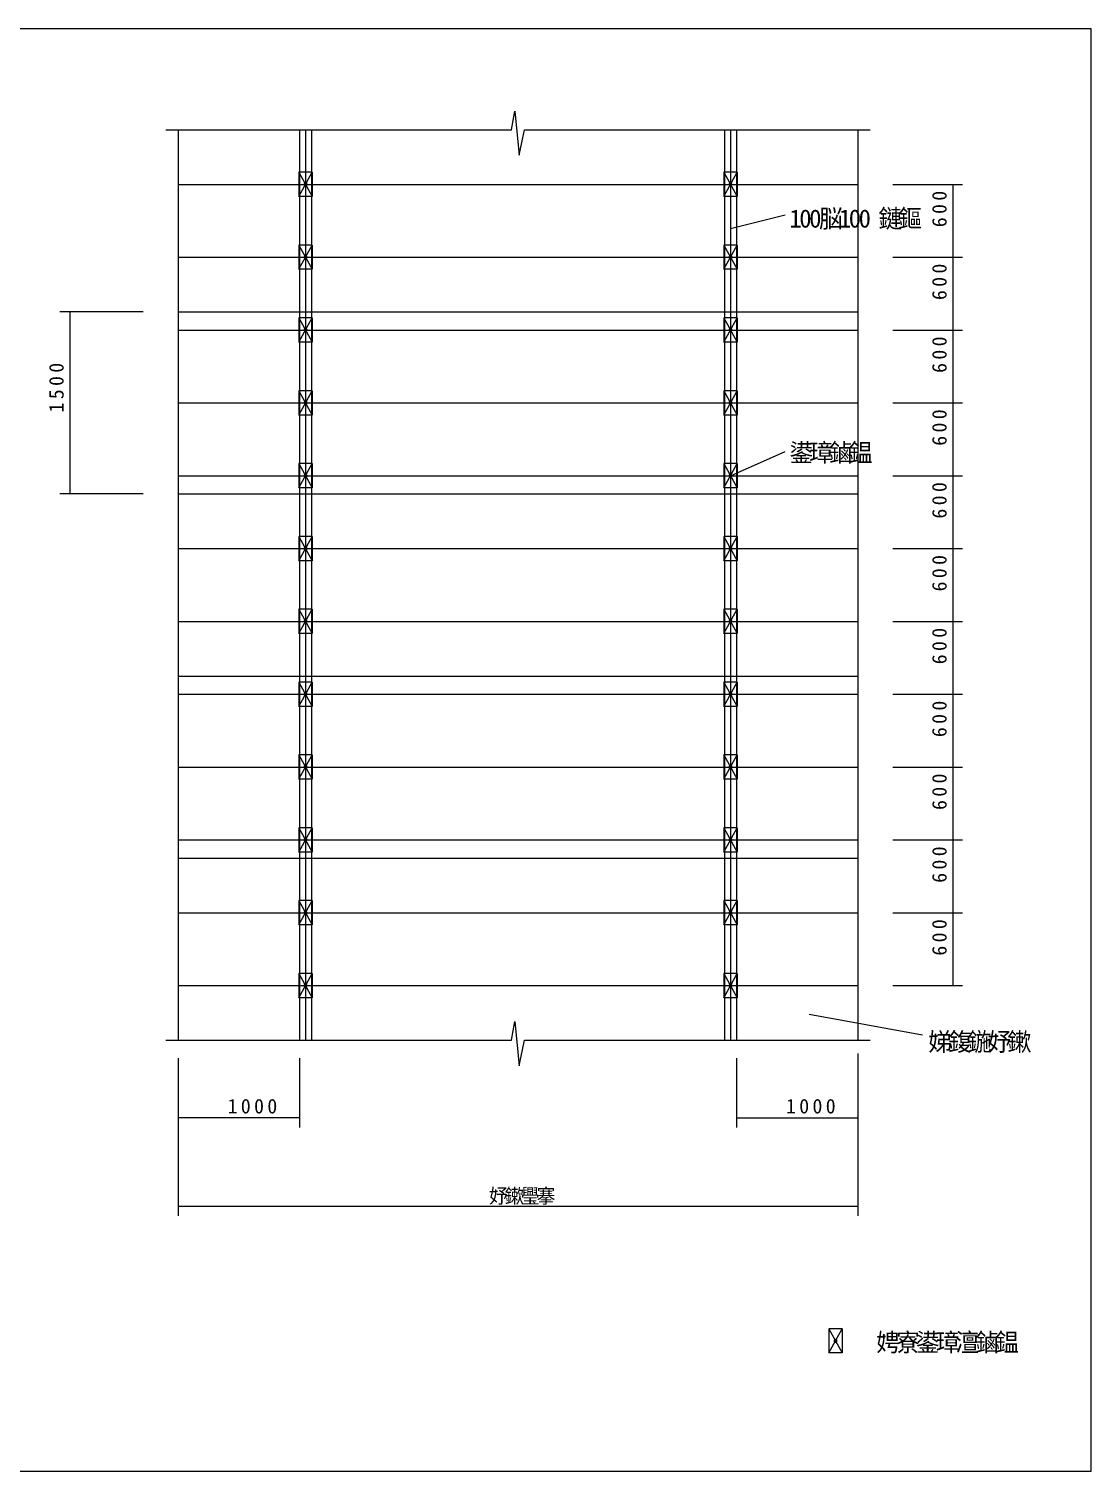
# Model space of a CAD drawing. Header units: metres. Extents: x 0 to 420, y 0 to 297.
# Drawn here: x 201.2 to 420, y 0 to 297 of the extents above; entities that cross this region are included whole.
import ezdxf

# ---------------------------------------------------------------- set-up
doc = ezdxf.new("R2010")
doc.units = ezdxf.units.M

msp = doc.modelspace()

# ---------------------------------------------------------------- linework, layer by layer
for p, q in [((420, 297), (0, 297)), ((420, 0), (420, 297)), ((300.6, 276.23), (301.28, 280.07)), ((301.28, 280.07), (302.21, 270.98)), ((229.47, 276.23), (300.6, 276.23)), ((231.97, 276.23), (231.97, 88.73)), ((256.97, 276.23), (256.97, 88.73)), ((256.97, 276.23), (259.47, 276.23)), ((258.22, 276.23), (258.22, 88.73)), ((259.47, 276.23), (259.47, 88.73)), ((302.21, 270.98), (303.31, 276.23)), ((303.31, 276.23), (374.47, 276.23)), ((344.47, 276.23), (344.47, 88.73)), ((344.47, 276.23), (346.97, 276.23)), ((345.72, 276.23), (345.72, 88.73)), ((346.97, 276.23), (346.97, 88.73)), ((371.97, 276.23), (371.97, 88.73)), ((256.85, 267.48), (256.85, 262.48)), ((256.85, 262.48), (259.6, 267.48)), ((256.85, 267.48), (259.6, 262.48)), ((259.6, 267.48), (256.85, 267.48)), ((259.6, 267.48), (259.6, 262.48)), ((344.35, 267.48), (347.1, 262.48)), ((344.35, 262.48), (347.1, 267.48)), ((344.35, 267.48), (344.35, 262.48)), ((347.1, 267.48), (344.35, 267.48)), ((347.1, 267.48), (347.1, 262.48)), ((231.97, 264.98), (371.97, 264.98)), ((379.17, 264.98), (393.49, 264.98)), ((391.49, 264.98), (391.49, 249.98)), ((259.6, 262.48), (256.85, 262.48)), ((347.1, 262.48), (344.35, 262.48)), ((345.72, 255.92), (357, 258.72)), ((256.85, 252.48), (259.6, 247.48)), ((256.85, 247.48), (259.6, 252.48)), ((259.6, 252.48), (256.85, 252.48)), ((256.85, 252.48), (256.85, 247.48)), ((259.6, 252.48), (259.6, 247.48)), ((344.35, 252.48), (344.35, 247.48)), ((344.35, 247.48), (347.1, 252.48)), ((344.35, 252.48), (347.1, 247.48)), ((347.1, 252.48), (344.35, 252.48)), ((347.1, 252.48), (347.1, 247.48)), ((231.97, 249.98), (371.97, 249.98)), ((379.17, 249.98), (393.49, 249.98)), ((379.17, 249.98), (393.49, 249.98)), ((391.49, 249.98), (391.49, 234.98)), ((259.6, 247.48), (256.85, 247.48)), ((347.1, 247.48), (344.35, 247.48)), ((224.77, 238.73), (207.64, 238.73)), ((209.64, 238.73), (209.64, 201.23)), ((231.97, 238.73), (371.97, 238.73)), ((231.97, 234.98), (371.97, 234.98)), ((256.85, 237.48), (259.6, 232.48)), ((256.85, 232.48), (259.6, 237.48)), ((259.6, 237.48), (256.85, 237.48)), ((256.85, 237.48), (256.85, 232.48)), ((259.6, 237.48), (259.6, 232.48)), ((344.35, 237.48), (344.35, 232.48)), ((344.35, 232.48), (347.1, 237.48)), ((344.35, 237.48), (347.1, 232.48)), ((347.1, 237.48), (344.35, 237.48)), ((347.1, 237.48), (347.1, 232.48)), ((379.17, 234.98), (393.49, 234.98)), ((379.17, 234.98), (393.49, 234.98)), ((391.49, 234.98), (391.49, 219.98)), ((259.6, 232.48), (256.85, 232.48)), ((347.1, 232.48), (344.35, 232.48)), ((231.97, 219.98), (371.97, 219.98)), ((256.85, 222.48), (259.6, 217.48)), ((256.85, 217.48), (259.6, 222.48)), ((259.6, 222.48), (256.85, 222.48)), ((256.85, 222.48), (256.85, 217.48)), ((259.6, 222.48), (259.6, 217.48)), ((344.35, 217.48), (347.1, 222.48)), ((344.35, 222.48), (347.1, 217.48)), ((347.1, 222.48), (344.35, 222.48)), ((344.35, 222.48), (344.35, 217.48)), ((347.1, 222.48), (347.1, 217.48)), ((379.17, 219.98), (393.49, 219.98)), ((379.17, 219.98), (393.49, 219.98)), ((391.49, 219.98), (391.49, 204.98)), ((259.6, 217.48), (256.85, 217.48)), ((347.1, 217.48), (344.35, 217.48)), ((345.72, 204.98), (357, 209.99)), ((231.97, 204.98), (371.97, 204.98)), ((256.85, 207.48), (259.6, 202.48)), ((256.85, 202.48), (259.6, 207.48)), ((259.6, 207.48), (256.85, 207.48)), ((256.85, 207.48), (256.85, 202.48)), ((259.6, 207.48), (259.6, 202.48)), ((344.35, 202.48), (347.1, 207.48)), ((344.35, 207.48), (347.1, 202.48)), ((347.1, 207.48), (344.35, 207.48)), ((344.35, 207.48), (344.35, 202.48)), ((347.1, 207.48), (347.1, 202.48)), ((379.17, 204.98), (393.49, 204.98)), ((379.17, 204.98), (393.49, 204.98)), ((391.49, 204.98), (391.49, 189.98)), ((259.6, 202.48), (256.85, 202.48)), ((347.1, 202.48), (344.35, 202.48)), ((224.77, 201.23), (207.64, 201.23)), ((231.97, 201.23), (371.97, 201.23)), ((256.85, 192.48), (259.6, 187.48)), ((256.85, 187.48), (259.6, 192.48)), ((259.6, 192.48), (256.85, 192.48)), ((256.85, 192.48), (256.85, 187.48)), ((259.6, 192.48), (259.6, 187.48)), ((344.35, 192.48), (344.35, 187.48)), ((344.35, 187.48), (347.1, 192.48)), ((344.35, 192.48), (347.1, 187.48)), ((347.1, 192.48), (344.35, 192.48)), ((347.1, 192.48), (347.1, 187.48)), ((231.97, 189.98), (371.97, 189.98)), ((259.6, 187.48), (256.85, 187.48)), ((347.1, 187.48), (344.35, 187.48)), ((379.17, 189.98), (393.49, 189.98)), ((379.17, 189.98), (393.49, 189.98)), ((391.49, 189.98), (391.49, 174.98)), ((256.85, 177.48), (259.6, 172.48)), ((256.85, 172.48), (259.6, 177.48)), ((259.6, 177.48), (256.85, 177.48)), ((256.85, 177.48), (256.85, 172.48)), ((259.6, 177.48), (259.6, 172.48)), ((344.35, 177.48), (344.35, 172.48)), ((344.35, 172.48), (347.1, 177.48)), ((344.35, 177.48), (347.1, 172.48)), ((347.1, 177.48), (344.35, 177.48)), ((347.1, 177.48), (347.1, 172.48)), ((231.97, 174.98), (371.97, 174.98)), ((259.6, 172.48), (256.85, 172.48)), ((347.1, 172.48), (344.35, 172.48)), ((379.17, 174.98), (393.49, 174.98)), ((379.17, 174.98), (393.49, 174.98)), ((391.49, 174.98), (391.49, 159.98)), ((231.97, 163.73), (371.97, 163.73)), ((256.85, 162.48), (259.6, 157.48)), ((256.85, 157.48), (259.6, 162.48)), ((259.6, 162.48), (256.85, 162.48)), ((256.85, 162.48), (256.85, 157.48)), ((259.6, 162.48), (259.6, 157.48)), ((344.35, 162.48), (344.35, 157.48)), ((344.35, 157.48), (347.1, 162.48)), ((344.35, 162.48), (347.1, 157.48)), ((347.1, 162.48), (344.35, 162.48)), ((347.1, 162.48), (347.1, 157.48)), ((231.97, 159.98), (371.97, 159.98)), ((259.6, 157.48), (256.85, 157.48)), ((347.1, 157.48), (344.35, 157.48)), ((379.17, 159.98), (393.49, 159.98)), ((379.17, 159.98), (393.49, 159.98)), ((391.49, 159.98), (391.49, 144.98)), ((259.6, 147.48), (256.85, 147.48)), ((256.85, 147.48), (259.6, 142.48)), ((256.85, 142.48), (259.6, 147.48)), ((256.85, 147.48), (256.85, 142.48)), ((259.6, 147.48), (259.6, 142.48)), ((344.35, 142.48), (347.1, 147.48)), ((344.35, 147.48), (347.1, 142.48)), ((344.35, 147.48), (344.35, 142.48)), ((347.1, 147.48), (344.35, 147.48)), ((347.1, 147.48), (347.1, 142.48)), ((231.97, 144.98), (371.97, 144.98)), ((379.17, 144.98), (393.49, 144.98)), ((379.17, 144.98), (393.49, 144.98)), ((391.49, 144.98), (391.49, 129.98)), ((259.6, 142.48), (256.85, 142.48)), ((347.1, 142.48), (344.35, 142.48)), ((259.6, 132.48), (256.85, 132.48)), ((256.85, 132.48), (259.6, 127.48)), ((256.85, 127.48), (259.6, 132.48)), ((256.85, 132.48), (256.85, 127.48)), ((259.6, 132.48), (259.6, 127.48)), ((347.1, 132.48), (344.35, 132.48)), ((344.35, 127.48), (347.1, 132.48)), ((344.35, 132.48), (347.1, 127.48)), ((344.35, 132.48), (344.35, 127.48)), ((347.1, 132.48), (347.1, 127.48)), ((231.97, 129.98), (371.97, 129.98)), ((379.17, 129.98), (393.49, 129.98)), ((379.17, 129.98), (393.49, 129.98)), ((391.49, 129.98), (391.49, 114.98)), ((231.97, 126.23), (371.97, 126.23)), ((259.6, 127.48), (256.85, 127.48)), ((347.1, 127.48), (344.35, 127.48)), ((259.6, 117.48), (256.85, 117.48)), ((256.85, 117.48), (259.6, 112.48)), ((256.85, 112.48), (259.6, 117.48)), ((256.85, 117.48), (256.85, 112.48)), ((259.6, 117.48), (259.6, 112.48)), ((347.1, 117.48), (344.35, 117.48)), ((344.35, 112.48), (347.1, 117.48)), ((344.35, 117.48), (347.1, 112.48)), ((344.35, 117.48), (344.35, 112.48)), ((347.1, 117.48), (347.1, 112.48)), ((231.97, 114.98), (371.97, 114.98)), ((379.17, 114.98), (393.49, 114.98)), ((379.17, 114.98), (393.49, 114.98)), ((391.49, 114.98), (391.49, 99.98)), ((259.6, 112.48), (256.85, 112.48)), ((347.1, 112.48), (344.35, 112.48)), ((259.6, 102.48), (256.85, 102.48)), ((256.85, 102.48), (259.6, 97.48)), ((256.85, 97.48), (259.6, 102.48)), ((256.85, 102.48), (256.85, 97.48)), ((259.6, 102.48), (259.6, 97.48)), ((344.35, 97.48), (347.1, 102.48)), ((344.35, 102.48), (347.1, 97.48)), ((344.35, 102.48), (344.35, 97.48)), ((347.1, 102.48), (344.35, 102.48)), ((347.1, 102.48), (347.1, 97.48)), ((231.97, 99.98), (371.97, 99.98)), ((379.17, 99.98), (393.49, 99.98)), ((259.6, 97.48), (256.85, 97.48)), ((347.1, 97.48), (344.35, 97.48)), ((300.6, 88.73), (301.28, 92.57)), ((301.28, 92.57), (302.21, 83.48)), ((361.91, 94.11), (385.29, 89.88)), ((229.47, 88.73), (300.6, 88.73)), ((256.97, 88.73), (259.47, 88.73)), ((302.21, 83.48), (303.31, 88.73)), ((303.31, 88.73), (374.47, 88.73)), ((344.47, 88.73), (346.97, 88.73)), ((231.97, 85.07), (231.97, 52.56)), ((231.97, 85.07), (231.97, 70.75)), ((256.97, 85.07), (256.97, 70.75)), ((346.97, 85.07), (346.97, 70.75)), ((371.97, 85.98), (371.97, 52.56)), ((371.97, 85.07), (371.97, 70.75)), ((256.97, 72.75), (231.97, 72.75)), ((346.97, 72.75), (371.97, 72.75)), ((231.97, 54.56), (371.97, 54.56)), ((365.98, 29.34), (365.98, 24.34)), ((365.98, 24.34), (368.73, 29.34)), ((365.98, 29.34), (368.73, 24.34)), ((368.73, 29.34), (365.98, 29.34)), ((368.73, 29.34), (368.73, 24.34)), ((368.73, 24.34), (365.98, 24.34)), ((0, 0), (420, 0))]:
    msp.add_line(p, q)
for points in [[(258.52, 264.98), (258.52, 265.01), (258.52, 265.04), (258.51, 265.07), (258.5, 265.1), (258.49, 265.12), (258.47, 265.15), (258.45, 265.17), (258.44, 265.19), (258.41, 265.21), (258.39, 265.23), (258.36, 265.25), (258.34, 265.26), (258.31, 265.27), (258.28, 265.28), (258.25, 265.28), (258.22, 265.28), (258.19, 265.28), (258.16, 265.28), (258.14, 265.27), (258.11, 265.26), (258.08, 265.25), (258.06, 265.23), (258.03, 265.21), (258.01, 265.19), (257.99, 265.17), (257.97, 265.15), (257.96, 265.12), (257.95, 265.1), (257.94, 265.07), (257.93, 265.04), (257.92, 265.01), (257.92, 264.98), (257.92, 264.98)], [(257.92, 264.98), (257.92, 264.95), (257.93, 264.92), (257.94, 264.9), (257.95, 264.87), (257.96, 264.84), (257.97, 264.82), (257.99, 264.79), (258.01, 264.77), (258.03, 264.75), (258.06, 264.73), (258.08, 264.72), (258.11, 264.71), (258.14, 264.7), (258.16, 264.69), (258.19, 264.68), (258.22, 264.68), (258.25, 264.68), (258.28, 264.69), (258.31, 264.7), (258.34, 264.71), (258.36, 264.72), (258.39, 264.73), (258.41, 264.75), (258.44, 264.77), (258.45, 264.79), (258.47, 264.82), (258.49, 264.84), (258.5, 264.87), (258.51, 264.9), (258.52, 264.92), (258.52, 264.95), (258.52, 264.98), (258.52, 264.98)], [(346.02, 264.98), (346.02, 265.01), (346.02, 265.04), (346.01, 265.07), (346, 265.1), (345.99, 265.12), (345.97, 265.15), (345.95, 265.17), (345.94, 265.19), (345.91, 265.21), (345.89, 265.23), (345.86, 265.25), (345.84, 265.26), (345.81, 265.27), (345.78, 265.28), (345.75, 265.28), (345.72, 265.28), (345.69, 265.28), (345.66, 265.28), (345.64, 265.27), (345.61, 265.26), (345.58, 265.25), (345.56, 265.23), (345.53, 265.21), (345.51, 265.19), (345.49, 265.17), (345.47, 265.15), (345.46, 265.12), (345.45, 265.1), (345.44, 265.07), (345.43, 265.04), (345.42, 265.01), (345.42, 264.98), (345.42, 264.98)], [(345.42, 264.98), (345.42, 264.95), (345.43, 264.92), (345.44, 264.9), (345.45, 264.87), (345.46, 264.84), (345.47, 264.82), (345.49, 264.79), (345.51, 264.77), (345.53, 264.75), (345.56, 264.73), (345.58, 264.72), (345.61, 264.71), (345.64, 264.7), (345.66, 264.69), (345.69, 264.68), (345.72, 264.68), (345.75, 264.68), (345.78, 264.69), (345.81, 264.7), (345.84, 264.71), (345.86, 264.72), (345.89, 264.73), (345.91, 264.75), (345.94, 264.77), (345.95, 264.79), (345.97, 264.82), (345.99, 264.84), (346, 264.87), (346.01, 264.9), (346.02, 264.92), (346.02, 264.95), (346.02, 264.98), (346.02, 264.98)], [(258.52, 249.98), (258.52, 250.01), (258.52, 250.04), (258.51, 250.07), (258.5, 250.1), (258.49, 250.12), (258.47, 250.15), (258.45, 250.17), (258.44, 250.19), (258.41, 250.21), (258.39, 250.23), (258.36, 250.25), (258.34, 250.26), (258.31, 250.27), (258.28, 250.28), (258.25, 250.28), (258.22, 250.28), (258.19, 250.28), (258.16, 250.28), (258.14, 250.27), (258.11, 250.26), (258.08, 250.25), (258.06, 250.23), (258.03, 250.21), (258.01, 250.19), (257.99, 250.17), (257.97, 250.15), (257.96, 250.12), (257.95, 250.1), (257.94, 250.07), (257.93, 250.04), (257.92, 250.01), (257.92, 249.98), (257.92, 249.98)], [(257.92, 249.98), (257.92, 249.95), (257.93, 249.92), (257.94, 249.9), (257.95, 249.87), (257.96, 249.84), (257.97, 249.82), (257.99, 249.79), (258.01, 249.77), (258.03, 249.75), (258.06, 249.73), (258.08, 249.72), (258.11, 249.71), (258.14, 249.7), (258.16, 249.69), (258.19, 249.68), (258.22, 249.68), (258.25, 249.68), (258.28, 249.69), (258.31, 249.7), (258.34, 249.71), (258.36, 249.72), (258.39, 249.73), (258.41, 249.75), (258.44, 249.77), (258.45, 249.79), (258.47, 249.82), (258.49, 249.84), (258.5, 249.87), (258.51, 249.9), (258.52, 249.92), (258.52, 249.95), (258.52, 249.98), (258.52, 249.98)], [(346.02, 249.98), (346.02, 250.01), (346.02, 250.04), (346.01, 250.07), (346, 250.1), (345.99, 250.12), (345.97, 250.15), (345.95, 250.17), (345.94, 250.19), (345.91, 250.21), (345.89, 250.23), (345.86, 250.25), (345.84, 250.26), (345.81, 250.27), (345.78, 250.28), (345.75, 250.28), (345.72, 250.28), (345.69, 250.28), (345.66, 250.28), (345.64, 250.27), (345.61, 250.26), (345.58, 250.25), (345.56, 250.23), (345.53, 250.21), (345.51, 250.19), (345.49, 250.17), (345.47, 250.15), (345.46, 250.12), (345.45, 250.1), (345.44, 250.07), (345.43, 250.04), (345.42, 250.01), (345.42, 249.98), (345.42, 249.98)], [(345.42, 249.98), (345.42, 249.95), (345.43, 249.92), (345.44, 249.9), (345.45, 249.87), (345.46, 249.84), (345.47, 249.82), (345.49, 249.79), (345.51, 249.77), (345.53, 249.75), (345.56, 249.73), (345.58, 249.72), (345.61, 249.71), (345.64, 249.7), (345.66, 249.69), (345.69, 249.68), (345.72, 249.68), (345.75, 249.68), (345.78, 249.69), (345.81, 249.7), (345.84, 249.71), (345.86, 249.72), (345.89, 249.73), (345.91, 249.75), (345.94, 249.77), (345.95, 249.79), (345.97, 249.82), (345.99, 249.84), (346, 249.87), (346.01, 249.9), (346.02, 249.92), (346.02, 249.95), (346.02, 249.98), (346.02, 249.98)], [(258.52, 234.98), (258.52, 235.01), (258.52, 235.04), (258.51, 235.07), (258.5, 235.1), (258.49, 235.12), (258.47, 235.15), (258.45, 235.17), (258.44, 235.19), (258.41, 235.21), (258.39, 235.23), (258.36, 235.25), (258.34, 235.26), (258.31, 235.27), (258.28, 235.28), (258.25, 235.28), (258.22, 235.28), (258.19, 235.28), (258.16, 235.28), (258.14, 235.27), (258.11, 235.26), (258.08, 235.25), (258.06, 235.23), (258.03, 235.21), (258.01, 235.19), (257.99, 235.17), (257.97, 235.15), (257.96, 235.12), (257.95, 235.1), (257.94, 235.07), (257.93, 235.04), (257.92, 235.01), (257.92, 234.98), (257.92, 234.98)], [(257.92, 234.98), (257.92, 234.95), (257.93, 234.92), (257.94, 234.9), (257.95, 234.87), (257.96, 234.84), (257.97, 234.82), (257.99, 234.79), (258.01, 234.77), (258.03, 234.75), (258.06, 234.73), (258.08, 234.72), (258.11, 234.71), (258.14, 234.7), (258.16, 234.69), (258.19, 234.68), (258.22, 234.68), (258.25, 234.68), (258.28, 234.69), (258.31, 234.7), (258.34, 234.71), (258.36, 234.72), (258.39, 234.73), (258.41, 234.75), (258.44, 234.77), (258.45, 234.79), (258.47, 234.82), (258.49, 234.84), (258.5, 234.87), (258.51, 234.9), (258.52, 234.92), (258.52, 234.95), (258.52, 234.98), (258.52, 234.98)], [(346.02, 234.98), (346.02, 235.01), (346.02, 235.04), (346.01, 235.07), (346, 235.1), (345.99, 235.12), (345.97, 235.15), (345.95, 235.17), (345.94, 235.19), (345.91, 235.21), (345.89, 235.23), (345.86, 235.25), (345.84, 235.26), (345.81, 235.27), (345.78, 235.28), (345.75, 235.28), (345.72, 235.28), (345.69, 235.28), (345.66, 235.28), (345.64, 235.27), (345.61, 235.26), (345.58, 235.25), (345.56, 235.23), (345.53, 235.21), (345.51, 235.19), (345.49, 235.17), (345.47, 235.15), (345.46, 235.12), (345.45, 235.1), (345.44, 235.07), (345.43, 235.04), (345.42, 235.01), (345.42, 234.98), (345.42, 234.98)], [(345.42, 234.98), (345.42, 234.95), (345.43, 234.92), (345.44, 234.9), (345.45, 234.87), (345.46, 234.84), (345.47, 234.82), (345.49, 234.79), (345.51, 234.77), (345.53, 234.75), (345.56, 234.73), (345.58, 234.72), (345.61, 234.71), (345.64, 234.7), (345.66, 234.69), (345.69, 234.68), (345.72, 234.68), (345.75, 234.68), (345.78, 234.69), (345.81, 234.7), (345.84, 234.71), (345.86, 234.72), (345.89, 234.73), (345.91, 234.75), (345.94, 234.77), (345.95, 234.79), (345.97, 234.82), (345.99, 234.84), (346, 234.87), (346.01, 234.9), (346.02, 234.92), (346.02, 234.95), (346.02, 234.98), (346.02, 234.98)], [(258.52, 219.98), (258.52, 220.01), (258.52, 220.04), (258.51, 220.07), (258.5, 220.1), (258.49, 220.12), (258.47, 220.15), (258.45, 220.17), (258.44, 220.19), (258.41, 220.21), (258.39, 220.23), (258.36, 220.25), (258.34, 220.26), (258.31, 220.27), (258.28, 220.28), (258.25, 220.28), (258.22, 220.28), (258.19, 220.28), (258.16, 220.28), (258.14, 220.27), (258.11, 220.26), (258.08, 220.25), (258.06, 220.23), (258.03, 220.21), (258.01, 220.19), (257.99, 220.17), (257.97, 220.15), (257.96, 220.12), (257.95, 220.1), (257.94, 220.07), (257.93, 220.04), (257.92, 220.01), (257.92, 219.98), (257.92, 219.98)], [(257.92, 219.98), (257.92, 219.95), (257.93, 219.92), (257.94, 219.9), (257.95, 219.87), (257.96, 219.84), (257.97, 219.82), (257.99, 219.79), (258.01, 219.77), (258.03, 219.75), (258.06, 219.73), (258.08, 219.72), (258.11, 219.71), (258.14, 219.7), (258.16, 219.69), (258.19, 219.68), (258.22, 219.68), (258.25, 219.68), (258.28, 219.69), (258.31, 219.7), (258.34, 219.71), (258.36, 219.72), (258.39, 219.73), (258.41, 219.75), (258.44, 219.77), (258.45, 219.79), (258.47, 219.82), (258.49, 219.84), (258.5, 219.87), (258.51, 219.9), (258.52, 219.92), (258.52, 219.95), (258.52, 219.98), (258.52, 219.98)], [(346.02, 219.98), (346.02, 220.01), (346.02, 220.04), (346.01, 220.07), (346, 220.1), (345.99, 220.12), (345.97, 220.15), (345.95, 220.17), (345.94, 220.19), (345.91, 220.21), (345.89, 220.23), (345.86, 220.25), (345.84, 220.26), (345.81, 220.27), (345.78, 220.28), (345.75, 220.28), (345.72, 220.28), (345.69, 220.28), (345.66, 220.28), (345.64, 220.27), (345.61, 220.26), (345.58, 220.25), (345.56, 220.23), (345.53, 220.21), (345.51, 220.19), (345.49, 220.17), (345.47, 220.15), (345.46, 220.12), (345.45, 220.1), (345.44, 220.07), (345.43, 220.04), (345.42, 220.01), (345.42, 219.98), (345.42, 219.98)], [(345.42, 219.98), (345.42, 219.95), (345.43, 219.92), (345.44, 219.9), (345.45, 219.87), (345.46, 219.84), (345.47, 219.82), (345.49, 219.79), (345.51, 219.77), (345.53, 219.75), (345.56, 219.73), (345.58, 219.72), (345.61, 219.71), (345.64, 219.7), (345.66, 219.69), (345.69, 219.68), (345.72, 219.68), (345.75, 219.68), (345.78, 219.69), (345.81, 219.7), (345.84, 219.71), (345.86, 219.72), (345.89, 219.73), (345.91, 219.75), (345.94, 219.77), (345.95, 219.79), (345.97, 219.82), (345.99, 219.84), (346, 219.87), (346.01, 219.9), (346.02, 219.92), (346.02, 219.95), (346.02, 219.98), (346.02, 219.98)], [(258.52, 204.98), (258.52, 205.01), (258.52, 205.04), (258.51, 205.07), (258.5, 205.1), (258.49, 205.12), (258.47, 205.15), (258.45, 205.17), (258.44, 205.19), (258.41, 205.21), (258.39, 205.23), (258.36, 205.25), (258.34, 205.26), (258.31, 205.27), (258.28, 205.28), (258.25, 205.28), (258.22, 205.28), (258.19, 205.28), (258.16, 205.28), (258.14, 205.27), (258.11, 205.26), (258.08, 205.25), (258.06, 205.23), (258.03, 205.21), (258.01, 205.19), (257.99, 205.17), (257.97, 205.15), (257.96, 205.12), (257.95, 205.1), (257.94, 205.07), (257.93, 205.04), (257.92, 205.01), (257.92, 204.98), (257.92, 204.98)], [(257.92, 204.98), (257.92, 204.95), (257.93, 204.92), (257.94, 204.9), (257.95, 204.87), (257.96, 204.84), (257.97, 204.82), (257.99, 204.79), (258.01, 204.77), (258.03, 204.75), (258.06, 204.73), (258.08, 204.72), (258.11, 204.71), (258.14, 204.7), (258.16, 204.69), (258.19, 204.68), (258.22, 204.68), (258.25, 204.68), (258.28, 204.69), (258.31, 204.7), (258.34, 204.71), (258.36, 204.72), (258.39, 204.73), (258.41, 204.75), (258.44, 204.77), (258.45, 204.79), (258.47, 204.82), (258.49, 204.84), (258.5, 204.87), (258.51, 204.9), (258.52, 204.92), (258.52, 204.95), (258.52, 204.98), (258.52, 204.98)], [(346.02, 204.98), (346.02, 205.01), (346.02, 205.04), (346.01, 205.07), (346, 205.1), (345.99, 205.12), (345.97, 205.15), (345.95, 205.17), (345.94, 205.19), (345.91, 205.21), (345.89, 205.23), (345.86, 205.25), (345.84, 205.26), (345.81, 205.27), (345.78, 205.28), (345.75, 205.28), (345.72, 205.28), (345.69, 205.28), (345.66, 205.28), (345.64, 205.27), (345.61, 205.26), (345.58, 205.25), (345.56, 205.23), (345.53, 205.21), (345.51, 205.19), (345.49, 205.17), (345.47, 205.15), (345.46, 205.12), (345.45, 205.1), (345.44, 205.07), (345.43, 205.04), (345.42, 205.01), (345.42, 204.98), (345.42, 204.98)], [(345.42, 204.98), (345.42, 204.95), (345.43, 204.92), (345.44, 204.9), (345.45, 204.87), (345.46, 204.84), (345.47, 204.82), (345.49, 204.79), (345.51, 204.77), (345.53, 204.75), (345.56, 204.73), (345.58, 204.72), (345.61, 204.71), (345.64, 204.7), (345.66, 204.69), (345.69, 204.68), (345.72, 204.68), (345.75, 204.68), (345.78, 204.69), (345.81, 204.7), (345.84, 204.71), (345.86, 204.72), (345.89, 204.73), (345.91, 204.75), (345.94, 204.77), (345.95, 204.79), (345.97, 204.82), (345.99, 204.84), (346, 204.87), (346.01, 204.9), (346.02, 204.92), (346.02, 204.95), (346.02, 204.98), (346.02, 204.98)], [(258.52, 189.98), (258.52, 190.01), (258.52, 190.04), (258.51, 190.07), (258.5, 190.1), (258.49, 190.12), (258.47, 190.15), (258.45, 190.17), (258.44, 190.19), (258.41, 190.21), (258.39, 190.23), (258.36, 190.25), (258.34, 190.26), (258.31, 190.27), (258.28, 190.28), (258.25, 190.28), (258.22, 190.28), (258.19, 190.28), (258.16, 190.28), (258.14, 190.27), (258.11, 190.26), (258.08, 190.25), (258.06, 190.23), (258.03, 190.21), (258.01, 190.19), (257.99, 190.17), (257.97, 190.15), (257.96, 190.12), (257.95, 190.1), (257.94, 190.07), (257.93, 190.04), (257.92, 190.01), (257.92, 189.98), (257.92, 189.98)], [(346.02, 189.98), (346.02, 190.01), (346.02, 190.04), (346.01, 190.07), (346, 190.1), (345.99, 190.12), (345.97, 190.15), (345.95, 190.17), (345.94, 190.19), (345.91, 190.21), (345.89, 190.23), (345.86, 190.25), (345.84, 190.26), (345.81, 190.27), (345.78, 190.28), (345.75, 190.28), (345.72, 190.28), (345.69, 190.28), (345.66, 190.28), (345.64, 190.27), (345.61, 190.26), (345.58, 190.25), (345.56, 190.23), (345.53, 190.21), (345.51, 190.19), (345.49, 190.17), (345.47, 190.15), (345.46, 190.12), (345.45, 190.1), (345.44, 190.07), (345.43, 190.04), (345.42, 190.01), (345.42, 189.98), (345.42, 189.98)], [(257.92, 189.98), (257.92, 189.95), (257.93, 189.92), (257.94, 189.9), (257.95, 189.87), (257.96, 189.84), (257.97, 189.82), (257.99, 189.79), (258.01, 189.77), (258.03, 189.75), (258.06, 189.73), (258.08, 189.72), (258.11, 189.71), (258.14, 189.7), (258.16, 189.69), (258.19, 189.68), (258.22, 189.68), (258.25, 189.68), (258.28, 189.69), (258.31, 189.7), (258.34, 189.71), (258.36, 189.72), (258.39, 189.73), (258.41, 189.75), (258.44, 189.77), (258.45, 189.79), (258.47, 189.82), (258.49, 189.84), (258.5, 189.87), (258.51, 189.9), (258.52, 189.92), (258.52, 189.95), (258.52, 189.98), (258.52, 189.98)], [(345.42, 189.98), (345.42, 189.95), (345.43, 189.92), (345.44, 189.9), (345.45, 189.87), (345.46, 189.84), (345.47, 189.82), (345.49, 189.79), (345.51, 189.77), (345.53, 189.75), (345.56, 189.73), (345.58, 189.72), (345.61, 189.71), (345.64, 189.7), (345.66, 189.69), (345.69, 189.68), (345.72, 189.68), (345.75, 189.68), (345.78, 189.69), (345.81, 189.7), (345.84, 189.71), (345.86, 189.72), (345.89, 189.73), (345.91, 189.75), (345.94, 189.77), (345.95, 189.79), (345.97, 189.82), (345.99, 189.84), (346, 189.87), (346.01, 189.9), (346.02, 189.92), (346.02, 189.95), (346.02, 189.98), (346.02, 189.98)], [(258.52, 174.98), (258.52, 175.01), (258.52, 175.04), (258.51, 175.07), (258.5, 175.1), (258.49, 175.12), (258.47, 175.15), (258.45, 175.17), (258.44, 175.19), (258.41, 175.21), (258.39, 175.23), (258.36, 175.25), (258.34, 175.26), (258.31, 175.27), (258.28, 175.28), (258.25, 175.28), (258.22, 175.28), (258.19, 175.28), (258.16, 175.28), (258.14, 175.27), (258.11, 175.26), (258.08, 175.25), (258.06, 175.23), (258.03, 175.21), (258.01, 175.19), (257.99, 175.17), (257.97, 175.15), (257.96, 175.12), (257.95, 175.1), (257.94, 175.07), (257.93, 175.04), (257.92, 175.01), (257.92, 174.98), (257.92, 174.98)], [(346.02, 174.98), (346.02, 175.01), (346.02, 175.04), (346.01, 175.07), (346, 175.1), (345.99, 175.12), (345.97, 175.15), (345.95, 175.17), (345.94, 175.19), (345.91, 175.21), (345.89, 175.23), (345.86, 175.25), (345.84, 175.26), (345.81, 175.27), (345.78, 175.28), (345.75, 175.28), (345.72, 175.28), (345.69, 175.28), (345.66, 175.28), (345.64, 175.27), (345.61, 175.26), (345.58, 175.25), (345.56, 175.23), (345.53, 175.21), (345.51, 175.19), (345.49, 175.17), (345.47, 175.15), (345.46, 175.12), (345.45, 175.1), (345.44, 175.07), (345.43, 175.04), (345.42, 175.01), (345.42, 174.98), (345.42, 174.98)], [(257.92, 174.98), (257.92, 174.95), (257.93, 174.92), (257.94, 174.9), (257.95, 174.87), (257.96, 174.84), (257.97, 174.82), (257.99, 174.79), (258.01, 174.77), (258.03, 174.75), (258.06, 174.73), (258.08, 174.72), (258.11, 174.71), (258.14, 174.7), (258.16, 174.69), (258.19, 174.68), (258.22, 174.68), (258.25, 174.68), (258.28, 174.69), (258.31, 174.7), (258.34, 174.71), (258.36, 174.72), (258.39, 174.73), (258.41, 174.75), (258.44, 174.77), (258.45, 174.79), (258.47, 174.82), (258.49, 174.84), (258.5, 174.87), (258.51, 174.9), (258.52, 174.92), (258.52, 174.95), (258.52, 174.98), (258.52, 174.98)], [(345.42, 174.98), (345.42, 174.95), (345.43, 174.92), (345.44, 174.9), (345.45, 174.87), (345.46, 174.84), (345.47, 174.82), (345.49, 174.79), (345.51, 174.77), (345.53, 174.75), (345.56, 174.73), (345.58, 174.72), (345.61, 174.71), (345.64, 174.7), (345.66, 174.69), (345.69, 174.68), (345.72, 174.68), (345.75, 174.68), (345.78, 174.69), (345.81, 174.7), (345.84, 174.71), (345.86, 174.72), (345.89, 174.73), (345.91, 174.75), (345.94, 174.77), (345.95, 174.79), (345.97, 174.82), (345.99, 174.84), (346, 174.87), (346.01, 174.9), (346.02, 174.92), (346.02, 174.95), (346.02, 174.98), (346.02, 174.98)], [(258.52, 159.98), (258.52, 160.01), (258.52, 160.04), (258.51, 160.07), (258.5, 160.1), (258.49, 160.12), (258.47, 160.15), (258.45, 160.17), (258.44, 160.19), (258.41, 160.21), (258.39, 160.23), (258.36, 160.25), (258.34, 160.26), (258.31, 160.27), (258.28, 160.28), (258.25, 160.28), (258.22, 160.28), (258.19, 160.28), (258.16, 160.28), (258.14, 160.27), (258.11, 160.26), (258.08, 160.25), (258.06, 160.23), (258.03, 160.21), (258.01, 160.19), (257.99, 160.17), (257.97, 160.15), (257.96, 160.12), (257.95, 160.1), (257.94, 160.07), (257.93, 160.04), (257.92, 160.01), (257.92, 159.98), (257.92, 159.98)], [(257.92, 159.98), (257.92, 159.95), (257.93, 159.92), (257.94, 159.9), (257.95, 159.87), (257.96, 159.84), (257.97, 159.82), (257.99, 159.79), (258.01, 159.77), (258.03, 159.75), (258.06, 159.73), (258.08, 159.72), (258.11, 159.71), (258.14, 159.7), (258.16, 159.69), (258.19, 159.68), (258.22, 159.68), (258.25, 159.68), (258.28, 159.69), (258.31, 159.7), (258.34, 159.71), (258.36, 159.72), (258.39, 159.73), (258.41, 159.75), (258.44, 159.77), (258.45, 159.79), (258.47, 159.82), (258.49, 159.84), (258.5, 159.87), (258.51, 159.9), (258.52, 159.92), (258.52, 159.95), (258.52, 159.98), (258.52, 159.98)], [(346.02, 159.98), (346.02, 160.01), (346.02, 160.04), (346.01, 160.07), (346, 160.1), (345.99, 160.12), (345.97, 160.15), (345.95, 160.17), (345.94, 160.19), (345.91, 160.21), (345.89, 160.23), (345.86, 160.25), (345.84, 160.26), (345.81, 160.27), (345.78, 160.28), (345.75, 160.28), (345.72, 160.28), (345.69, 160.28), (345.66, 160.28), (345.64, 160.27), (345.61, 160.26), (345.58, 160.25), (345.56, 160.23), (345.53, 160.21), (345.51, 160.19), (345.49, 160.17), (345.47, 160.15), (345.46, 160.12), (345.45, 160.1), (345.44, 160.07), (345.43, 160.04), (345.42, 160.01), (345.42, 159.98), (345.42, 159.98)], [(345.42, 159.98), (345.42, 159.95), (345.43, 159.92), (345.44, 159.9), (345.45, 159.87), (345.46, 159.84), (345.47, 159.82), (345.49, 159.79), (345.51, 159.77), (345.53, 159.75), (345.56, 159.73), (345.58, 159.72), (345.61, 159.71), (345.64, 159.7), (345.66, 159.69), (345.69, 159.68), (345.72, 159.68), (345.75, 159.68), (345.78, 159.69), (345.81, 159.7), (345.84, 159.71), (345.86, 159.72), (345.89, 159.73), (345.91, 159.75), (345.94, 159.77), (345.95, 159.79), (345.97, 159.82), (345.99, 159.84), (346, 159.87), (346.01, 159.9), (346.02, 159.92), (346.02, 159.95), (346.02, 159.98), (346.02, 159.98)], [(258.52, 144.98), (258.52, 145.01), (258.52, 145.04), (258.51, 145.07), (258.5, 145.1), (258.49, 145.12), (258.47, 145.15), (258.45, 145.17), (258.44, 145.19), (258.41, 145.21), (258.39, 145.23), (258.36, 145.25), (258.34, 145.26), (258.31, 145.27), (258.28, 145.28), (258.25, 145.28), (258.22, 145.28), (258.19, 145.28), (258.16, 145.28), (258.14, 145.27), (258.11, 145.26), (258.08, 145.25), (258.06, 145.23), (258.03, 145.21), (258.01, 145.19), (257.99, 145.17), (257.97, 145.15), (257.96, 145.12), (257.95, 145.1), (257.94, 145.07), (257.93, 145.04), (257.92, 145.01), (257.92, 144.98), (257.92, 144.98)], [(257.92, 144.98), (257.92, 144.95), (257.93, 144.92), (257.94, 144.9), (257.95, 144.87), (257.96, 144.84), (257.97, 144.82), (257.99, 144.79), (258.01, 144.77), (258.03, 144.75), (258.06, 144.73), (258.08, 144.72), (258.11, 144.71), (258.14, 144.7), (258.16, 144.69), (258.19, 144.68), (258.22, 144.68), (258.25, 144.68), (258.28, 144.69), (258.31, 144.7), (258.34, 144.71), (258.36, 144.72), (258.39, 144.73), (258.41, 144.75), (258.44, 144.77), (258.45, 144.79), (258.47, 144.82), (258.49, 144.84), (258.5, 144.87), (258.51, 144.9), (258.52, 144.92), (258.52, 144.95), (258.52, 144.98), (258.52, 144.98)], [(346.02, 144.98), (346.02, 145.01), (346.02, 145.04), (346.01, 145.07), (346, 145.1), (345.99, 145.12), (345.97, 145.15), (345.95, 145.17), (345.94, 145.19), (345.91, 145.21), (345.89, 145.23), (345.86, 145.25), (345.84, 145.26), (345.81, 145.27), (345.78, 145.28), (345.75, 145.28), (345.72, 145.28), (345.69, 145.28), (345.66, 145.28), (345.64, 145.27), (345.61, 145.26), (345.58, 145.25), (345.56, 145.23), (345.53, 145.21), (345.51, 145.19), (345.49, 145.17), (345.47, 145.15), (345.46, 145.12), (345.45, 145.1), (345.44, 145.07), (345.43, 145.04), (345.42, 145.01), (345.42, 144.98), (345.42, 144.98)], [(345.42, 144.98), (345.42, 144.95), (345.43, 144.92), (345.44, 144.9), (345.45, 144.87), (345.46, 144.84), (345.47, 144.82), (345.49, 144.79), (345.51, 144.77), (345.53, 144.75), (345.56, 144.73), (345.58, 144.72), (345.61, 144.71), (345.64, 144.7), (345.66, 144.69), (345.69, 144.68), (345.72, 144.68), (345.75, 144.68), (345.78, 144.69), (345.81, 144.7), (345.84, 144.71), (345.86, 144.72), (345.89, 144.73), (345.91, 144.75), (345.94, 144.77), (345.95, 144.79), (345.97, 144.82), (345.99, 144.84), (346, 144.87), (346.01, 144.9), (346.02, 144.92), (346.02, 144.95), (346.02, 144.98), (346.02, 144.98)], [(258.52, 129.98), (258.52, 130.01), (258.52, 130.04), (258.51, 130.07), (258.5, 130.1), (258.49, 130.12), (258.47, 130.15), (258.45, 130.17), (258.44, 130.19), (258.41, 130.21), (258.39, 130.23), (258.36, 130.25), (258.34, 130.26), (258.31, 130.27), (258.28, 130.28), (258.25, 130.28), (258.22, 130.28), (258.19, 130.28), (258.16, 130.28), (258.14, 130.27), (258.11, 130.26), (258.08, 130.25), (258.06, 130.23), (258.03, 130.21), (258.01, 130.19), (257.99, 130.17), (257.97, 130.15), (257.96, 130.12), (257.95, 130.1), (257.94, 130.07), (257.93, 130.04), (257.92, 130.01), (257.92, 129.98), (257.92, 129.98)], [(257.92, 129.98), (257.92, 129.95), (257.93, 129.92), (257.94, 129.9), (257.95, 129.87), (257.96, 129.84), (257.97, 129.82), (257.99, 129.79), (258.01, 129.77), (258.03, 129.75), (258.06, 129.73), (258.08, 129.72), (258.11, 129.71), (258.14, 129.7), (258.16, 129.69), (258.19, 129.68), (258.22, 129.68), (258.25, 129.68), (258.28, 129.69), (258.31, 129.7), (258.34, 129.71), (258.36, 129.72), (258.39, 129.73), (258.41, 129.75), (258.44, 129.77), (258.45, 129.79), (258.47, 129.82), (258.49, 129.84), (258.5, 129.87), (258.51, 129.9), (258.52, 129.92), (258.52, 129.95), (258.52, 129.98), (258.52, 129.98)], [(346.02, 129.98), (346.02, 130.01), (346.02, 130.04), (346.01, 130.07), (346, 130.1), (345.99, 130.12), (345.97, 130.15), (345.95, 130.17), (345.94, 130.19), (345.91, 130.21), (345.89, 130.23), (345.86, 130.25), (345.84, 130.26), (345.81, 130.27), (345.78, 130.28), (345.75, 130.28), (345.72, 130.28), (345.69, 130.28), (345.66, 130.28), (345.64, 130.27), (345.61, 130.26), (345.58, 130.25), (345.56, 130.23), (345.53, 130.21), (345.51, 130.19), (345.49, 130.17), (345.47, 130.15), (345.46, 130.12), (345.45, 130.1), (345.44, 130.07), (345.43, 130.04), (345.42, 130.01), (345.42, 129.98), (345.42, 129.98)], [(345.42, 129.98), (345.42, 129.95), (345.43, 129.92), (345.44, 129.9), (345.45, 129.87), (345.46, 129.84), (345.47, 129.82), (345.49, 129.79), (345.51, 129.77), (345.53, 129.75), (345.56, 129.73), (345.58, 129.72), (345.61, 129.71), (345.64, 129.7), (345.66, 129.69), (345.69, 129.68), (345.72, 129.68), (345.75, 129.68), (345.78, 129.69), (345.81, 129.7), (345.84, 129.71), (345.86, 129.72), (345.89, 129.73), (345.91, 129.75), (345.94, 129.77), (345.95, 129.79), (345.97, 129.82), (345.99, 129.84), (346, 129.87), (346.01, 129.9), (346.02, 129.92), (346.02, 129.95), (346.02, 129.98), (346.02, 129.98)], [(258.52, 114.98), (258.52, 115.01), (258.52, 115.04), (258.51, 115.07), (258.5, 115.1), (258.49, 115.12), (258.47, 115.15), (258.45, 115.17), (258.44, 115.19), (258.41, 115.21), (258.39, 115.23), (258.36, 115.25), (258.34, 115.26), (258.31, 115.27), (258.28, 115.28), (258.25, 115.28), (258.22, 115.28), (258.19, 115.28), (258.16, 115.28), (258.14, 115.27), (258.11, 115.26), (258.08, 115.25), (258.06, 115.23), (258.03, 115.21), (258.01, 115.19), (257.99, 115.17), (257.97, 115.15), (257.96, 115.12), (257.95, 115.1), (257.94, 115.07), (257.93, 115.04), (257.92, 115.01), (257.92, 114.98), (257.92, 114.98)], [(257.92, 114.98), (257.92, 114.95), (257.93, 114.92), (257.94, 114.9), (257.95, 114.87), (257.96, 114.84), (257.97, 114.82), (257.99, 114.79), (258.01, 114.77), (258.03, 114.75), (258.06, 114.73), (258.08, 114.72), (258.11, 114.71), (258.14, 114.7), (258.16, 114.69), (258.19, 114.68), (258.22, 114.68), (258.25, 114.68), (258.28, 114.69), (258.31, 114.7), (258.34, 114.71), (258.36, 114.72), (258.39, 114.73), (258.41, 114.75), (258.44, 114.77), (258.45, 114.79), (258.47, 114.82), (258.49, 114.84), (258.5, 114.87), (258.51, 114.9), (258.52, 114.92), (258.52, 114.95), (258.52, 114.98), (258.52, 114.98)], [(346.02, 114.98), (346.02, 115.01), (346.02, 115.04), (346.01, 115.07), (346, 115.1), (345.99, 115.12), (345.97, 115.15), (345.95, 115.17), (345.94, 115.19), (345.91, 115.21), (345.89, 115.23), (345.86, 115.25), (345.84, 115.26), (345.81, 115.27), (345.78, 115.28), (345.75, 115.28), (345.72, 115.28), (345.69, 115.28), (345.66, 115.28), (345.64, 115.27), (345.61, 115.26), (345.58, 115.25), (345.56, 115.23), (345.53, 115.21), (345.51, 115.19), (345.49, 115.17), (345.47, 115.15), (345.46, 115.12), (345.45, 115.1), (345.44, 115.07), (345.43, 115.04), (345.42, 115.01), (345.42, 114.98), (345.42, 114.98)], [(345.42, 114.98), (345.42, 114.95), (345.43, 114.92), (345.44, 114.9), (345.45, 114.87), (345.46, 114.84), (345.47, 114.82), (345.49, 114.79), (345.51, 114.77), (345.53, 114.75), (345.56, 114.73), (345.58, 114.72), (345.61, 114.71), (345.64, 114.7), (345.66, 114.69), (345.69, 114.68), (345.72, 114.68), (345.75, 114.68), (345.78, 114.69), (345.81, 114.7), (345.84, 114.71), (345.86, 114.72), (345.89, 114.73), (345.91, 114.75), (345.94, 114.77), (345.95, 114.79), (345.97, 114.82), (345.99, 114.84), (346, 114.87), (346.01, 114.9), (346.02, 114.92), (346.02, 114.95), (346.02, 114.98), (346.02, 114.98)], [(258.52, 99.98), (258.52, 100.01), (258.52, 100.04), (258.51, 100.07), (258.5, 100.1), (258.49, 100.12), (258.47, 100.15), (258.45, 100.17), (258.44, 100.19), (258.41, 100.21), (258.39, 100.23), (258.36, 100.25), (258.34, 100.26), (258.31, 100.27), (258.28, 100.28), (258.25, 100.28), (258.22, 100.28), (258.19, 100.28), (258.16, 100.28), (258.14, 100.27), (258.11, 100.26), (258.08, 100.25), (258.06, 100.23), (258.03, 100.21), (258.01, 100.19), (257.99, 100.17), (257.97, 100.15), (257.96, 100.12), (257.95, 100.1), (257.94, 100.07), (257.93, 100.04), (257.92, 100.01), (257.92, 99.98), (257.92, 99.98)], [(257.92, 99.98), (257.92, 99.95), (257.93, 99.92), (257.94, 99.9), (257.95, 99.87), (257.96, 99.84), (257.97, 99.82), (257.99, 99.79), (258.01, 99.77), (258.03, 99.75), (258.06, 99.73), (258.08, 99.72), (258.11, 99.71), (258.14, 99.7), (258.16, 99.69), (258.19, 99.68), (258.22, 99.68), (258.25, 99.68), (258.28, 99.69), (258.31, 99.7), (258.34, 99.71), (258.36, 99.72), (258.39, 99.73), (258.41, 99.75), (258.44, 99.77), (258.45, 99.79), (258.47, 99.82), (258.49, 99.84), (258.5, 99.87), (258.51, 99.9), (258.52, 99.92), (258.52, 99.95), (258.52, 99.98), (258.52, 99.98)], [(346.02, 99.98), (346.02, 100.01), (346.02, 100.04), (346.01, 100.07), (346, 100.1), (345.99, 100.12), (345.97, 100.15), (345.95, 100.17), (345.94, 100.19), (345.91, 100.21), (345.89, 100.23), (345.86, 100.25), (345.84, 100.26), (345.81, 100.27), (345.78, 100.28), (345.75, 100.28), (345.72, 100.28), (345.69, 100.28), (345.66, 100.28), (345.64, 100.27), (345.61, 100.26), (345.58, 100.25), (345.56, 100.23), (345.53, 100.21), (345.51, 100.19), (345.49, 100.17), (345.47, 100.15), (345.46, 100.12), (345.45, 100.1), (345.44, 100.07), (345.43, 100.04), (345.42, 100.01), (345.42, 99.98), (345.42, 99.98)], [(345.42, 99.98), (345.42, 99.95), (345.43, 99.92), (345.44, 99.9), (345.45, 99.87), (345.46, 99.84), (345.47, 99.82), (345.49, 99.79), (345.51, 99.77), (345.53, 99.75), (345.56, 99.73), (345.58, 99.72), (345.61, 99.71), (345.64, 99.7), (345.66, 99.69), (345.69, 99.68), (345.72, 99.68), (345.75, 99.68), (345.78, 99.69), (345.81, 99.7), (345.84, 99.71), (345.86, 99.72), (345.89, 99.73), (345.91, 99.75), (345.94, 99.77), (345.95, 99.79), (345.97, 99.82), (345.99, 99.84), (346, 99.87), (346.01, 99.9), (346.02, 99.92), (346.02, 99.95), (346.02, 99.98), (346.02, 99.98)], [(367.65, 26.84), (367.65, 26.87), (367.65, 26.89), (367.64, 26.92), (367.63, 26.95), (367.62, 26.98), (367.6, 27), (367.58, 27.03), (367.56, 27.05), (367.54, 27.07), (367.52, 27.09), (367.49, 27.1), (367.47, 27.11), (367.44, 27.12), (367.41, 27.13), (367.38, 27.13), (367.35, 27.14), (367.32, 27.13), (367.29, 27.13), (367.27, 27.12), (367.24, 27.11), (367.21, 27.1), (367.19, 27.09), (367.16, 27.07), (367.14, 27.05), (367.12, 27.03), (367.1, 27), (367.09, 26.98), (367.08, 26.95), (367.07, 26.92), (367.06, 26.89), (367.05, 26.87), (367.05, 26.84), (367.05, 26.84)], [(367.05, 26.84), (367.05, 26.81), (367.06, 26.78), (367.07, 26.75), (367.08, 26.72), (367.09, 26.69), (367.1, 26.67), (367.12, 26.65), (367.14, 26.62), (367.16, 26.6), (367.19, 26.59), (367.21, 26.57), (367.24, 26.56), (367.27, 26.55), (367.29, 26.54), (367.32, 26.54), (367.35, 26.54), (367.38, 26.54), (367.41, 26.54), (367.44, 26.55), (367.47, 26.56), (367.49, 26.57), (367.52, 26.59), (367.54, 26.6), (367.56, 26.62), (367.58, 26.65), (367.6, 26.67), (367.62, 26.69), (367.63, 26.72), (367.64, 26.75), (367.65, 26.78), (367.65, 26.81), (367.65, 26.84), (367.65, 26.84)]]:
    msp.add_lwpolyline(points)

# ---------------------------------------------------------------- texts
for s, p in [('0', (390.23, 261.61)), ('0', (390.23, 258.88)), ('6', (390.23, 256.15)), ('0', (390.23, 246.61)), ('0', (390.23, 243.88)), ('6', (390.23, 241.15)), ('0', (390.23, 231.61)), ('0', (390.23, 228.88)), ('0', (208.39, 226.19)), ('6', (390.23, 226.15)), ('0', (208.39, 223.46)), ('5', (208.39, 220.73)), ('1', (208.39, 218)), ('0', (390.23, 216.61)), ('0', (390.23, 213.88)), ('6', (390.23, 211.15)), ('0', (390.23, 201.61)), ('0', (390.23, 198.88)), ('6', (390.23, 196.15)), ('0', (390.23, 186.61)), ('0', (390.23, 183.88)), ('6', (390.23, 181.15)), ('0', (390.23, 171.61)), ('0', (390.23, 168.88)), ('6', (390.23, 166.15)), ('0', (390.23, 156.61)), ('0', (390.23, 153.88)), ('6', (390.23, 151.15)), ('0', (390.23, 141.61)), ('0', (390.23, 138.88)), ('6', (390.23, 136.15)), ('0', (390.23, 126.61)), ('0', (390.23, 123.88)), ('6', (390.23, 121.15)), ('0', (390.23, 111.61)), ('0', (390.23, 108.88)), ('6', (390.23, 106.15))]:
    msp.add_text(s, height=3, rotation=90).set_placement(p)
for s, height, p in [('1', 3.75, (357.85, 256.07)), ('0', 3.75, (359.88, 256.07)), ('0', 3.75, (361.92, 256.07)), ('脳', 3.75, (363.96, 256.07)), ('1', 3.75, (368.04, 256.07)), ('0', 3.75, (370.07, 256.07)), ('0', 3.75, (372.11, 256.07)), ('鏈', 3.75, (376.19, 256.07)), ('鏂', 3.75, (380.27, 256.07)), ('鍙', 3.75, (357.85, 207.86)), ('璋', 3.75, (361.92, 207.86)), ('鏀', 3.75, (366, 207.86)), ('鎾', 3.75, (370.07, 207.86)), ('娣', 3.75, (386.46, 86.54)), ('鍑', 3.75, (390.54, 86.54)), ('鍦', 3.75, (394.61, 86.54)), ('妤', 3.75, (398.69, 86.54)), ('鏉', 3.75, (402.76, 86.54)), ('1', 3, (242.15, 73.66)), ('0', 3, (244.88, 73.66)), ('0', 3, (247.61, 73.66)), ('0', 3, (250.34, 73.66)), ('1', 3, (357.15, 73.66)), ('0', 3, (359.88, 73.66)), ('0', 3, (362.61, 73.66)), ('0', 3, (365.34, 73.66)), ('妤', 3, (296, 55.17)), ('鏉', 3, (299.26, 55.17)), ('璺', 3, (302.52, 55.17)), ('搴', 3, (305.79, 55.17)), ('娉', 3.75, (375.75, 24.66)), ('寮', 3.75, (379.83, 24.66)), ('鍙', 3.75, (383.9, 24.66)), ('璋', 3.75, (387.98, 24.66)), ('澶', 3.75, (392.06, 24.66)), ('鏀', 3.75, (396.13, 24.66)), ('鎾', 3.75, (400.21, 24.66))]:
    msp.add_text(s, height=height).set_placement(p)

doc.saveas('drawing.dxf')
